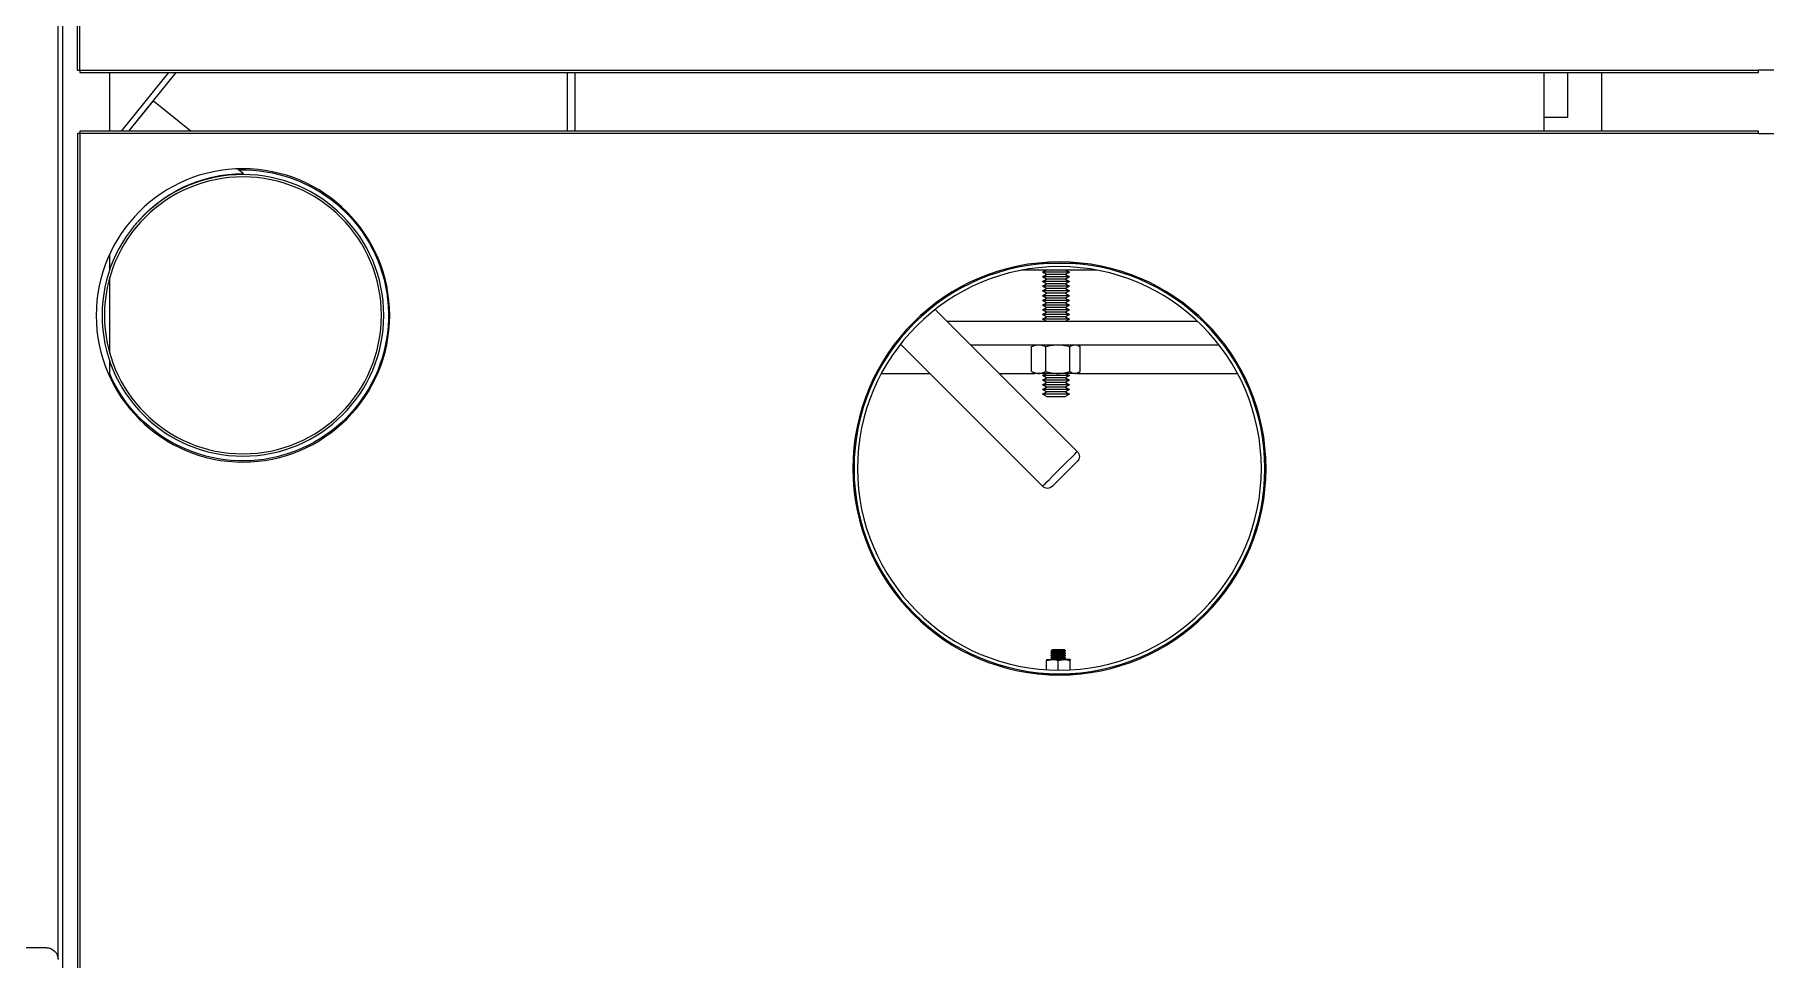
# Model space of a CAD drawing. Header units: millimetres. Extents: x 7703 to 14147, y -5820 to 95.
# Drawn here: x 12756.5 to 12830.3, y -3977 to -3937.6 of the extents above; entities that cross this region are included whole.
import ezdxf

# ---------------------------------------------------------------- set-up
doc = ezdxf.new("R2010")
doc.units = ezdxf.units.MM

# ---------------------------------------------------------------- blocks, each defined once
blk = doc.blocks.new('FD-100 SAG')
at = {"color": 1, "linetype": 'Continuous', "lineweight": 15}
for p, q in [((4315.28, 3226.2), (4315.28, 3251.2)), ((4342.28, 3251.19), (4342.28, 3226.19)), ((4315.28, 3226.2), (4315.28, 2511.2)), ((4315.28, 3226.2), (4316.29, 3226.2)), ((4316.29, 3226.2), (4316.29, 2511.2)), ((4341.26, 2511.19), (4341.26, 3226.19)), ((4341.26, 3226.19), (4342.27, 3226.19)), ((4342.28, 3226.19), (4342.27, 3226.19)), ((4342.27, 2511.19), (4342.27, 3226.19)), ((4316.29, 3159.46), (4341.26, 3159.46)), ((4322.01, 3144.96), (4322.01, 3134.96)), ((4322.01, 3144.96), (4341.26, 3144.96)), ((4316.29, 3134.96), (4322.01, 3134.96)), ((4322.01, 3134.96), (4341.26, 3134.96)), ((4213.01, 2935.96), (4213.01, 3004.33)), ((4225.21, 2890.61), (4225.21, 2996.42)), ((4235.21, 2880.61), (4235.21, 2987.32)), ((4257.01, 2944.45), (4257.01, 2912.47)), ((4085.01, 2919.09), (4085.01, 2937.83)), ((4240.29, 2875.53), (4179.76, 2936.06)), ((4213.54, 2936.88), (4213.01, 2935.96)), ((4213.01, 2935.96), (4213.01, 2935.13)), ((4213.01, 2935.13), (4213.01, 2927.77)), ((4213.81, 2937.31), (4224.41, 2937.31)), ((4225.21, 2935.96), (4224.68, 2936.88)), ((4260.01, 2919.09), (4260.01, 2937.83)), ((4086.51, 2927.96), (4090.66, 2927.96)), ((4086.63, 2932.96), (4090.66, 2932.96)), ((4090.66, 2927.96), (4091.11, 2930.46)), ((4091.11, 2932.96), (4091.11, 2930.46)), ((4091.31, 2930.41), (4091.11, 2930.69)), ((4091.11, 2925.46), (4091.11, 2930.46)), ((4091.7, 2930.96), (4091.31, 2930.41)), ((4091.31, 2925.52), (4091.31, 2930.41)), ((4091.92, 2930.96), (4091.7, 2930.96)), ((4091.7, 2925.19), (4091.7, 2930.96)), ((4092.31, 2930.41), (4091.92, 2930.96)), ((4091.92, 2925.19), (4091.92, 2930.96)), ((4092.7, 2930.96), (4092.31, 2930.41)), ((4092.31, 2925.52), (4092.31, 2930.41)), ((4092.92, 2930.96), (4092.7, 2930.96)), ((4092.7, 2925.19), (4092.7, 2930.96)), ((4093.31, 2930.41), (4092.92, 2930.96)), ((4092.92, 2925.19), (4092.92, 2930.96)), ((4093.7, 2930.96), (4093.31, 2930.41)), ((4093.31, 2925.52), (4093.31, 2930.41)), ((4093.92, 2930.96), (4093.7, 2930.96)), ((4093.7, 2925.19), (4093.7, 2930.96)), ((4094.31, 2930.41), (4093.92, 2930.96)), ((4093.92, 2925.19), (4093.92, 2930.96)), ((4094.7, 2930.96), (4094.31, 2930.41)), ((4094.31, 2925.52), (4094.31, 2930.41)), ((4094.76, 2930.96), (4094.7, 2930.96)), ((4094.7, 2925.19), (4094.7, 2930.96)), ((4095.31, 2930.41), (4094.76, 2930.96)), ((4094.76, 2929.11), (4094.76, 2930.96)), ((4094.76, 2924.96), (4094.76, 2929.11)), ((4095.31, 2928.9), (4095.31, 2930.41)), ((4095.31, 2925.52), (4095.31, 2928.9)), ((4204.14, 2932.72), (4203.01, 2930.77)), ((4203.01, 2930.77), (4203.01, 2927.75)), ((4203.01, 2927.75), (4203.01, 2923.16)), ((4205.14, 2930.99), (4204.14, 2932.72)), ((4204.14, 2932.72), (4204.14, 2928.16)), ((4204.14, 2928.16), (4204.14, 2921.2)), ((4206.14, 2932.72), (4205.14, 2930.99)), ((4205.14, 2930.99), (4205.14, 2927.8)), ((4205.14, 2927.8), (4205.14, 2922.93)), ((4207.14, 2930.99), (4206.14, 2932.72)), ((4206.14, 2932.72), (4206.14, 2928.16)), ((4206.14, 2928.16), (4206.14, 2921.2)), ((4208.14, 2932.72), (4207.14, 2930.99)), ((4207.14, 2930.99), (4207.14, 2927.8)), ((4207.14, 2927.8), (4207.14, 2922.93)), ((4209.14, 2930.99), (4208.14, 2932.72)), ((4208.14, 2932.72), (4208.14, 2928.16)), ((4208.14, 2928.16), (4208.14, 2921.2)), ((4210.14, 2932.72), (4209.14, 2930.99)), ((4209.14, 2930.99), (4209.14, 2927.8)), ((4209.14, 2927.8), (4209.14, 2922.93)), ((4211.14, 2930.99), (4210.14, 2932.72)), ((4210.14, 2932.72), (4210.14, 2928.16)), ((4210.14, 2928.16), (4210.14, 2921.2)), ((4212.14, 2932.72), (4211.14, 2930.99)), ((4211.14, 2930.99), (4211.14, 2927.8)), ((4211.14, 2927.8), (4211.14, 2922.93)), ((4213.01, 2931.21), (4212.14, 2932.72)), ((4212.14, 2932.72), (4212.14, 2928.16)), ((4212.14, 2928.16), (4212.14, 2921.2)), ((4213.01, 2927.77), (4213.01, 2919.6)), ((4213.81, 2932.94), (4224.41, 2932.94)), ((4236.14, 2932.72), (4235.21, 2931.11)), ((4237.14, 2930.99), (4236.14, 2932.72)), ((4236.14, 2932.72), (4236.14, 2928.16)), ((4236.14, 2928.16), (4236.14, 2921.2)), ((4238.14, 2932.72), (4237.14, 2930.99)), ((4237.14, 2930.99), (4237.14, 2927.8)), ((4237.14, 2927.8), (4237.14, 2922.93)), ((4239.14, 2930.99), (4238.14, 2932.72)), ((4238.14, 2932.72), (4238.14, 2928.16)), ((4238.14, 2928.16), (4238.14, 2921.2)), ((4240.14, 2932.72), (4239.14, 2930.99)), ((4239.14, 2930.99), (4239.14, 2927.8)), ((4239.14, 2927.8), (4239.14, 2922.93)), ((4241.14, 2930.99), (4240.14, 2932.72)), ((4240.14, 2932.72), (4240.14, 2928.16)), ((4240.14, 2928.16), (4240.14, 2921.2)), ((4242.14, 2932.72), (4241.14, 2930.99)), ((4241.14, 2930.99), (4241.14, 2927.8)), ((4241.14, 2927.8), (4241.14, 2922.93)), ((4243.14, 2930.99), (4242.14, 2932.72)), ((4242.14, 2932.72), (4242.14, 2928.16)), ((4242.14, 2928.16), (4242.14, 2921.2)), ((4244.14, 2932.72), (4243.14, 2930.99)), ((4243.14, 2930.99), (4243.14, 2927.8)), ((4243.14, 2927.8), (4243.14, 2922.93)), ((4245.14, 2930.99), (4244.14, 2932.72)), ((4244.14, 2932.72), (4244.14, 2928.16)), ((4244.14, 2928.16), (4244.14, 2921.2)), ((4246.14, 2932.72), (4245.14, 2930.99)), ((4245.14, 2930.99), (4245.14, 2927.8)), ((4245.14, 2927.8), (4245.14, 2922.93)), ((4247.14, 2930.99), (4246.14, 2932.72)), ((4246.14, 2932.72), (4246.14, 2928.16)), ((4246.14, 2928.16), (4246.14, 2921.2)), ((4248.14, 2932.72), (4247.14, 2930.99)), ((4247.14, 2930.99), (4247.14, 2927.8)), ((4247.14, 2927.8), (4247.14, 2922.93)), ((4249.14, 2930.99), (4248.14, 2932.72)), ((4248.14, 2932.72), (4248.14, 2928.16)), ((4248.14, 2928.16), (4248.14, 2921.2)), ((4250.14, 2932.72), (4249.14, 2930.99)), ((4249.14, 2930.99), (4249.14, 2927.8)), ((4249.14, 2927.8), (4249.14, 2922.93)), ((4251.14, 2930.99), (4250.14, 2932.72)), ((4250.14, 2932.72), (4250.14, 2928.16)), ((4250.14, 2928.16), (4250.14, 2921.2)), ((4252.14, 2932.72), (4251.14, 2930.99)), ((4251.14, 2930.99), (4251.14, 2927.8)), ((4251.14, 2927.8), (4251.14, 2922.93)), ((4253.14, 2930.99), (4252.14, 2932.72)), ((4252.14, 2932.72), (4252.14, 2928.16)), ((4252.14, 2928.16), (4252.14, 2921.2)), ((4254.14, 2932.72), (4253.14, 2930.99)), ((4253.14, 2930.99), (4253.14, 2927.8)), ((4253.14, 2927.8), (4253.14, 2922.93)), ((4255.14, 2930.99), (4254.14, 2932.72)), ((4254.14, 2932.72), (4254.14, 2928.16)), ((4254.14, 2928.16), (4254.14, 2921.2)), ((4256.14, 2932.72), (4255.14, 2930.99)), ((4255.14, 2930.99), (4255.14, 2927.8)), ((4255.14, 2927.8), (4255.14, 2922.93)), ((4257.01, 2931.21), (4256.14, 2932.72)), ((4256.14, 2932.72), (4256.14, 2928.16)), ((4256.14, 2928.16), (4256.14, 2921.2)), ((4086.69, 2922.96), (4090.66, 2922.96)), ((4090.66, 2922.96), (4091.11, 2925.46)), ((4091.11, 2925.23), (4091.31, 2925.52)), ((4091.11, 2922.96), (4091.11, 2925.46)), ((4091.31, 2925.52), (4091.7, 2924.96)), ((4091.7, 2924.96), (4091.7, 2925.19)), ((4091.7, 2924.96), (4091.92, 2924.96)), ((4091.92, 2924.96), (4092.31, 2925.52)), ((4091.92, 2924.96), (4091.92, 2925.19)), ((4092.31, 2925.52), (4092.7, 2924.96)), ((4092.7, 2924.96), (4092.7, 2925.19)), ((4092.7, 2924.96), (4092.92, 2924.96)), ((4092.92, 2924.96), (4093.31, 2925.52)), ((4092.92, 2924.96), (4092.92, 2925.19)), ((4093.31, 2925.52), (4093.7, 2924.96)), ((4093.7, 2924.96), (4093.7, 2925.19)), ((4093.7, 2924.96), (4093.92, 2924.96)), ((4093.92, 2924.96), (4094.31, 2925.52)), ((4093.92, 2924.96), (4093.92, 2925.19)), ((4094.31, 2925.52), (4094.7, 2924.96)), ((4094.7, 2924.96), (4094.7, 2925.19)), ((4094.7, 2924.96), (4094.76, 2924.96)), ((4094.76, 2924.96), (4095.31, 2925.52)), ((4164.91, 2921.21), (4225.44, 2860.68)), ((4203.01, 2923.16), (4204.14, 2921.2)), ((4204.14, 2921.2), (4205.14, 2922.93)), ((4205.14, 2922.93), (4206.14, 2921.2)), ((4206.14, 2921.2), (4207.14, 2922.93)), ((4207.14, 2922.93), (4208.14, 2921.2)), ((4208.14, 2921.2), (4209.14, 2922.93)), ((4209.14, 2922.93), (4210.14, 2921.2)), ((4210.14, 2921.2), (4211.14, 2922.93)), ((4211.14, 2922.93), (4212.14, 2921.2)), ((4212.14, 2921.2), (4213.01, 2922.71)), ((4213.01, 2919.6), (4213.01, 2917.96)), ((4213.81, 2922.59), (4224.41, 2922.59)), ((4235.21, 2922.81), (4236.14, 2921.2)), ((4236.14, 2921.2), (4237.14, 2922.93)), ((4237.14, 2922.93), (4238.14, 2921.2)), ((4238.14, 2921.2), (4239.14, 2922.93)), ((4239.14, 2922.93), (4240.14, 2921.2)), ((4240.14, 2921.2), (4241.14, 2922.93)), ((4241.14, 2922.93), (4242.14, 2921.2)), ((4242.14, 2921.2), (4243.14, 2922.93)), ((4243.14, 2922.93), (4244.14, 2921.2)), ((4244.14, 2921.2), (4245.14, 2922.93)), ((4245.14, 2922.93), (4246.14, 2921.2)), ((4246.14, 2921.2), (4247.14, 2922.93)), ((4247.14, 2922.93), (4248.14, 2921.2)), ((4248.14, 2921.2), (4249.14, 2922.93)), ((4249.14, 2922.93), (4250.14, 2921.2)), ((4250.14, 2921.2), (4251.14, 2922.93)), ((4251.14, 2922.93), (4252.14, 2921.2)), ((4252.14, 2921.2), (4253.14, 2922.93)), ((4253.14, 2922.93), (4254.14, 2921.2)), ((4254.14, 2921.2), (4255.14, 2922.93)), ((4255.14, 2922.93), (4256.14, 2921.2)), ((4256.14, 2921.2), (4257.01, 2922.71)), ((4213.01, 2917.96), (4213.54, 2917.04)), ((4213.01, 2902.81), (4213.01, 2917.96)), ((4213.81, 2916.61), (4213.54, 2917.06)), ((4213.81, 2916.61), (4224.41, 2916.61)), ((4224.41, 2916.61), (4224.68, 2917.06)), ((4224.68, 2917.04), (4225.21, 2917.96)), ((4213.01, 2852.59), (4213.01, 2873.11)), ((4241.72, 2874.11), (4241.36, 2874.46)), ((4225.21, 2860.5), (4225.21, 2860.91)), ((4226.51, 2859.61), (4226.87, 2859.26)), ((4341.26, 2721.96), (4316.29, 2721.96)), ((4316.29, 2718.96), (4341.26, 2718.96)), ((4300.2, 2578.45), (4298.21, 2580.92)), ((4298.11, 2577.59), (4297.69, 2578.1)), ((4329.24, 2542.55), (4316.29, 2558.56)), ((4316.29, 2532.08), (4341.26, 2552.27)), ((4316.29, 2528.86), (4341.26, 2549.06)), ((4316.29, 2532.08), (4329.24, 2542.55)), ((4211.55, 2523.92), (4218.25, 2523.92)), ((4221.59, 2523.92), (4253.9, 2523.92)), ((4257.24, 2523.92), (4263.94, 2523.92)), ((4316.29, 2523.92), (4341.26, 2523.92)), ((4315.28, 2511.19), (3940.28, 2511.19)), ((4315.28, 2510.18), (3940.28, 2510.18)), ((4315.28, 2511.19), (4315.28, 2511.2)), ((4316.29, 2511.2), (4315.28, 2511.2)), ((4315.28, 2511.19), (4315.28, 2510.18)), ((4342.27, 2511.19), (4341.26, 2511.19)), ((4342.27, 2511.19), (4342.28, 2511.19)), ((4342.28, 2510.18), (4342.28, 2511.19)), ((4342.28, 2511.19), (4681.59, 2511.19)), ((4342.28, 2510.18), (4680.47, 2510.18)), ((3928.28, 2503.93), (4675.7, 2503.93)), ((3928.28, 2503.92), (4675.69, 2503.92)), ((3963.59, 2501.91), (4674.71, 2501.91)), ((3968.28, 2496.92), (3968.28, 2440.92))]:
    blk.add_line(p, q, dxfattribs=at)
at = {"color": 1, "linetype": 'Continuous', "lineweight": 15, "flags": 128}
for points in [[(4164.91, 2925.45), (4165.03, 2925.58), (4165.4, 2925.94), (4165.99, 2926.53), (4166.77, 2927.32), (4167.72, 2928.26), (4168.79, 2929.33), (4169.92, 2930.46), (4171.06, 2931.61), (4172.17, 2932.71), (4173.18, 2933.73), (4174.06, 2934.6), (4174.75, 2935.3), (4175.24, 2935.78), (4175.48, 2936.03), (4175.52, 2936.06)], [(4164.91, 2921.21), (4165.03, 2921.34), (4165.41, 2921.71), (4166.01, 2922.32), (4166.84, 2923.14), (4167.85, 2924.15), (4169.01, 2925.31), (4170.29, 2926.59), (4171.64, 2927.94), (4173.01, 2929.31), (4174.35, 2930.65), (4175.63, 2931.93), (4176.8, 2933.1), (4177.81, 2934.11), (4178.64, 2934.94), (4179.25, 2935.55), (4179.63, 2935.93), (4179.76, 2936.06), (4179.76, 2936.06)]]:
    blk.add_lwpolyline(points, dxfattribs=at)
at = {"color": 1, "linetype": 'Continuous', "lineweight": 15}
for centre, radius in [((4172.51, 2928.46), 88), ((4172.51, 2928.46), 87.5), ((4172.51, 2928.46), 86), ((4237.74, 2580.66), 62.5), ((4237.74, 2580.66), 60), ((4237.74, 2580.66), 59)]:
    blk.add_circle(centre, radius, dxfattribs=at)
for centre, radius, start, end in [((4177.64, 2933.94), 3, 45, 135), ((4167.03, 2923.33), 3, 135, 225), ((4237.74, 2580.66), 62, 358.50153, 246.24173), ((4238.21, 2581.04), 60, 308.90902, 359.88178), ((3963.28, 2496.92), 5, 0, 90)]:
    blk.add_arc(centre, radius, start, end, dxfattribs=at)
for points, knots in [([(4213.01, 2935.13), (4213.02, 2935.33), (4213.07, 2936.07), (4213.5, 2936.79), (4213.81, 2937.31)], [0, 0, 0, 0, 0.268639, 1, 1, 1, 1]), ([(4213.81, 2932.94), (4213.69, 2933.13), (4213.22, 2933.84), (4213.1, 2934.58), (4213.01, 2935.13)], [0, 0, 0, 0, 0.257554, 1, 1, 1, 1]), ([(4225.21, 2935.13), (4225.2, 2935.33), (4225.15, 2936.07), (4224.72, 2936.79), (4224.41, 2937.31)], [0, 0, 0, 0, 0.268639, 1, 1, 1, 1]), ([(4224.41, 2932.94), (4224.53, 2933.13), (4225, 2933.84), (4225.12, 2934.58), (4225.21, 2935.13)], [0, 0, 0, 0, 0.257553, 1, 1, 1, 1]), ([(4091.11, 2930.46), (4091.11, 2930.52), (4091.1, 2931.36), (4090.88, 2932.19), (4090.66, 2932.96)], [0, 0, 0, 0, 0.070189, 1, 1, 1, 1]), ([(4091.11, 2932.96), (4091.1, 2932.96), (4091.08, 2932.96), (4090.84, 2932.96), (4090.66, 2932.96)], [0, 0, 0, 0, 0.268628, 1, 1, 1, 1]), ([(4091.11, 2925.46), (4091.11, 2925.52), (4091.1, 2926.36), (4090.88, 2927.19), (4090.66, 2927.96)], [0, 0, 0, 0, 0.0702159, 1, 1, 1, 1]), ([(4213.01, 2927.77), (4213.01, 2927.89), (4213.02, 2928.82), (4213.19, 2930.57), (4213.61, 2932.15), (4213.81, 2932.94)], [0, 0, 0, 0, 0.070096, 0.530791, 1, 1, 1, 1]), ([(4213.81, 2922.59), (4213.59, 2923.43), (4213.14, 2925.13), (4213.05, 2926.88), (4213.01, 2927.77)], [0, 0, 0, 0, 0.495458, 1, 1, 1, 1]), ([(4225.21, 2927.77), (4225.21, 2927.89), (4225.2, 2928.82), (4225.03, 2930.57), (4224.61, 2932.15), (4224.41, 2932.94)], [0, 0, 0, 0, 0.0700961, 0.5307918, 1, 1, 1, 1]), ([(4224.41, 2922.59), (4224.63, 2923.43), (4225.08, 2925.13), (4225.17, 2926.88), (4225.21, 2927.77)], [0, 0, 0, 0, 0.495458, 1, 1, 1, 1]), ([(4091.11, 2922.96), (4091.1, 2922.96), (4091.08, 2922.96), (4090.84, 2922.96), (4090.66, 2922.96)], [0, 0, 0, 0, 0.268628, 1, 1, 1, 1]), ([(4213.01, 2919.6), (4213.01, 2919.67), (4213.02, 2920.21), (4213.19, 2921.22), (4213.61, 2922.13), (4213.81, 2922.59)], [0, 0, 0, 0, 0.0700931, 0.5307817, 1, 1, 1, 1]), ([(4213.81, 2916.61), (4213.59, 2917.1), (4213.14, 2918.08), (4213.05, 2919.09), (4213.01, 2919.6)], [0, 0, 0, 0, 0.495458, 1, 1, 1, 1]), ([(4225.21, 2919.6), (4225.21, 2919.67), (4225.2, 2920.21), (4225.03, 2921.22), (4224.61, 2922.13), (4224.41, 2922.59)], [0, 0, 0, 0, 0.070093, 0.530782, 1, 1, 1, 1]), ([(4224.41, 2916.61), (4224.63, 2917.1), (4225.08, 2918.08), (4225.17, 2919.09), (4225.21, 2919.6)], [0, 0, 0, 0, 0.4954578, 1, 1, 1, 1])]:
    blk.add_open_spline(points, degree=3, knots=knots, dxfattribs=at)

msp = doc.modelspace()

# ---------------------------------------------------------------- block references
at = {"color": 1, "xscale": -0.1000000000021828, "yscale": 0.1000000000021828, "zscale": 0.1000000000021828, "rotation": 270}
msp.add_blockref('FD-100 SAG', (12507.35, -4373.298), dxfattribs=at)

doc.saveas('drawing.dxf')
